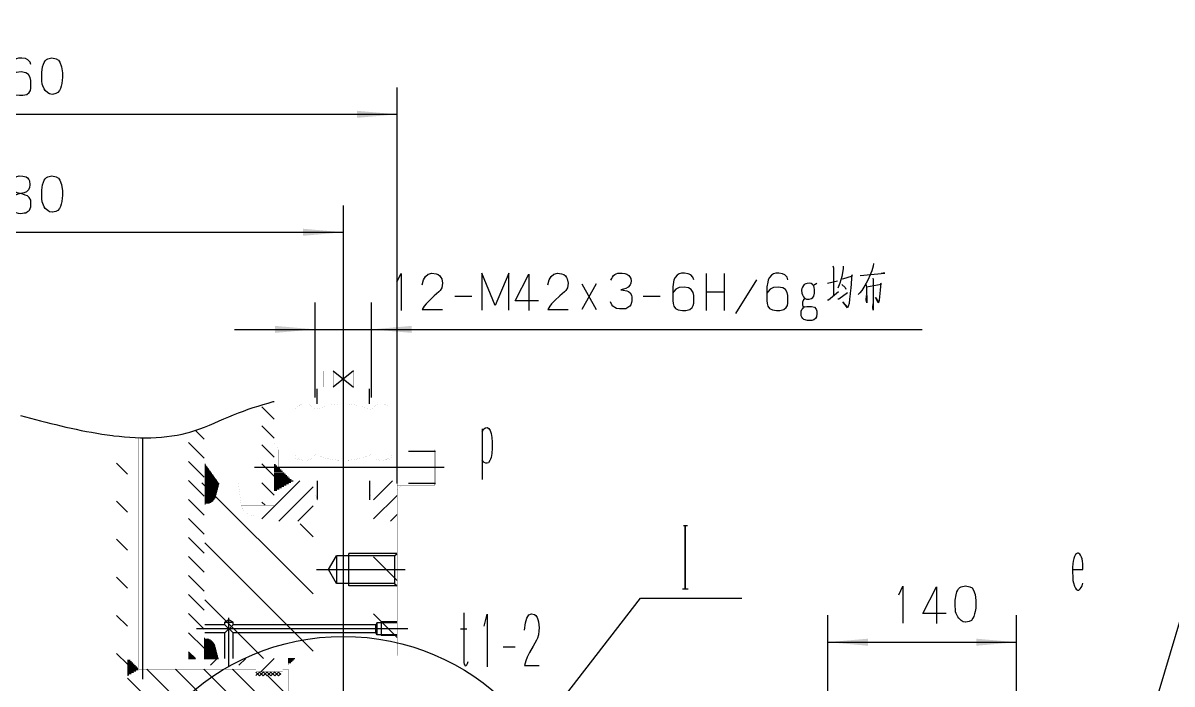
# Model space of a CAD drawing. Extents: x 0 to 8410, y 0 to 11890.
# Drawn here: x 3152 to 4006, y 9020 to 9512 of the extents above; entities that cross this region are included whole.
import ezdxf

# ---------------------------------------------------------------- set-up
doc = ezdxf.new("R2010")
doc.units = 0
doc.header["$MEASUREMENT"] = 0
for name, color, linetype in [('6', 7, 'Continuous'), ('7', 7, 'Continuous'), ('8', 7, 'Continuous')]:
    doc.layers.add(name, color=color, linetype=linetype)

# ---------------------------------------------------------------- blocks, each defined once
blk = doc.blocks.new('BLKENT16')
at = {"layer": '6', "color": 2, "linetype": 'Continuous'}
for p, q in [((3753.69, 9331.55), (3754.05, 9330.04)), ((3754.05, 9330.04), (3754.05, 9309.73)), ((3761.37, 9329.35), (3760.19, 9323.45)), ((3761.37, 9331.27), (3761.37, 9329.35)), ((3782.51, 9327.71), (3781.23, 9324.27)), ((3783.7, 9331.14), (3782.51, 9327.71)), ((3783.79, 9333.2), (3783.7, 9331.14)), ((3429.67, 9319.48), (3432.79, 9325.78)), ((3432.79, 9325.78), (3432.79, 9298.34)), ((3448.43, 9317.38), (3449.35, 9321.16)), ((3449.35, 9321.16), (3450.81, 9323.54)), ((3450.81, 9323.54), (3452.92, 9325.36)), ((3452.92, 9325.36), (3455.57, 9325.92)), ((3455.57, 9325.92), (3458.68, 9325.5)), ((3458.68, 9325.5), (3460.33, 9324.94)), ((3460.33, 9324.94), (3461.52, 9323.96)), ((3461.52, 9323.96), (3462.34, 9322.84)), ((3462.34, 9322.84), (3462.89, 9321.72)), ((3462.89, 9321.72), (3463.53, 9318.64)), ((3463.53, 9318.64), (3463.35, 9316.96)), ((3502.69, 9301.84), (3492.63, 9325.92)), ((3492.63, 9325.92), (3492.63, 9298.48)), ((3512.76, 9325.92), (3502.69, 9301.84)), ((3512.76, 9298.48), (3512.76, 9325.92)), ((3517.52, 9305.48), (3527.77, 9325.36)), ((3527.77, 9325.36), (3527.77, 9298.2)), ((3541.77, 9317.38), (3542.68, 9321.16)), ((3542.68, 9321.16), (3544.15, 9323.54)), ((3544.15, 9323.54), (3546.25, 9325.36)), ((3546.25, 9325.36), (3548.9, 9325.92)), ((3548.9, 9325.92), (3552.01, 9325.5)), ((3552.01, 9325.5), (3553.66, 9324.94)), ((3553.66, 9324.94), (3554.85, 9323.96)), ((3554.85, 9323.96), (3555.67, 9322.84)), ((3555.67, 9322.84), (3556.22, 9321.72)), ((3556.22, 9321.72), (3556.86, 9318.64)), ((3556.86, 9318.64), (3556.68, 9316.96)), ((3567.02, 9318.08), (3577.82, 9298.9)), ((3577.82, 9318.08), (3567.02, 9298.9)), ((3588.71, 9320.88), (3589.26, 9322)), ((3589.26, 9322), (3589.81, 9323.12)), ((3589.81, 9323.12), (3590.72, 9324.24)), ((3590.72, 9324.24), (3591.54, 9325.08)), ((3591.54, 9325.08), (3592.64, 9325.64)), ((3592.64, 9325.64), (3593.92, 9325.92)), ((3593.92, 9325.92), (3597.03, 9325.92)), ((3597.03, 9325.92), (3598.96, 9325.78)), ((3598.96, 9325.78), (3600.6, 9325.22)), ((3600.6, 9325.22), (3601.88, 9324.38)), ((3601.88, 9324.38), (3602.8, 9323.4)), ((3602.8, 9323.4), (3603.44, 9322)), ((3603.44, 9318.5), (3603.07, 9317.24)), ((3603.44, 9322), (3603.71, 9320.32)), ((3603.71, 9320.32), (3603.44, 9318.5)), ((3635.19, 9319.2), (3634.64, 9315.84)), ((3635.47, 9321.02), (3635.19, 9319.2)), ((3636.47, 9322.84), (3635.47, 9321.02)), ((3637.94, 9324.52), (3636.47, 9322.84)), ((3639.4, 9325.5), (3637.94, 9324.52)), ((3641.14, 9325.92), (3639.4, 9325.5)), ((3643.43, 9325.92), (3641.14, 9325.92)), ((3646.17, 9325.64), (3643.43, 9325.92)), ((3648, 9324.66), (3646.17, 9325.64)), ((3649.65, 9322.98), (3648, 9324.66)), ((3650.29, 9321.16), (3649.65, 9322.98)), ((3659.35, 9325.78), (3659.35, 9298.2)), ((3672.89, 9325.78), (3672.89, 9298.34)), ((3696.86, 9321.16), (3681.22, 9296.1)), ((3705.19, 9319.2), (3704.64, 9315.84)), ((3705.47, 9321.02), (3705.19, 9319.2)), ((3706.47, 9322.84), (3705.47, 9321.02)), ((3707.94, 9324.52), (3706.47, 9322.84)), ((3709.4, 9325.5), (3707.94, 9324.52)), ((3711.14, 9325.92), (3709.4, 9325.5)), ((3713.43, 9325.92), (3711.14, 9325.92)), ((3716.17, 9325.64), (3713.43, 9325.92)), ((3718, 9324.66), (3716.17, 9325.64)), ((3719.65, 9322.98), (3718, 9324.66)), ((3720.29, 9321.16), (3719.65, 9322.98)), ((3733.47, 9318.08), (3732.37, 9317.52)), ((3734.56, 9318.36), (3733.47, 9318.08)), ((3736.49, 9318.5), (3734.56, 9318.36)), ((3737.49, 9318.22), (3736.49, 9318.5)), ((3738.5, 9317.66), (3737.49, 9318.22)), ((3739.14, 9316.82), (3738.5, 9317.66)), ((3741.79, 9318.36), (3739.14, 9316.82)), ((3749.75, 9318.51), (3756.98, 9320.29)), ((3758.81, 9318.51), (3757.44, 9314.8)), ((3760.19, 9323.45), (3758.81, 9318.51)), ((3760.09, 9322.08), (3761.01, 9321.8)), ((3761.01, 9321.8), (3768.33, 9324)), ((3767.41, 9321.94), (3766.96, 9314.53)), ((3767.69, 9324.82), (3767.41, 9322.35)), ((3767.41, 9322.35), (3767.41, 9321.94)), ((3768.33, 9324), (3767.69, 9324.82)), ((3774, 9324.27), (3792.39, 9325.92)), ((3778.39, 9318.65), (3776.75, 9315.63)), ((3779.95, 9321.25), (3778.39, 9318.65)), ((3778.67, 9315.9), (3789.65, 9317.82)), ((3781.23, 9324.27), (3779.95, 9321.25)), ((3783.24, 9322.22), (3783.7, 9321.25)), ((3783.7, 9321.25), (3783.52, 9320.71)), ((3783.52, 9320.71), (3783.52, 9298.47)), ((3789.28, 9318.51), (3788.73, 9313.43)), ((3789.65, 9317.82), (3789.28, 9318.51)), ((3791.02, 9326.06), (3789.47, 9325.78)), ((3792.39, 9325.92), (3791.02, 9326.06)), ((3457.4, 9309.12), (3453.74, 9305.76)), ((3460.88, 9312.2), (3457.4, 9309.12)), ((3461.88, 9313.18), (3460.88, 9312.2)), ((3462.98, 9315), (3461.88, 9313.18)), ((3463.35, 9316.96), (3462.98, 9315)), ((3550.73, 9309.12), (3547.07, 9305.76)), ((3554.21, 9312.2), (3550.73, 9309.12)), ((3555.22, 9313.18), (3554.21, 9312.2)), ((3556.32, 9315), (3555.22, 9313.18)), ((3556.68, 9316.96), (3556.32, 9315)), ((3598.13, 9314.02), (3596.12, 9313.6)), ((3596.12, 9313.6), (3597.77, 9313.46)), ((3597.77, 9313.46), (3600.42, 9312.9)), ((3599.78, 9314.58), (3598.13, 9314.02)), ((3601.61, 9315.7), (3599.78, 9314.58)), ((3600.42, 9312.9), (3601.7, 9312.48)), ((3603.07, 9317.24), (3601.61, 9315.7)), ((3601.7, 9312.48), (3602.89, 9311.36)), ((3602.89, 9311.36), (3603.9, 9309.68)), ((3603.9, 9309.68), (3604.17, 9308.14)), ((3634.64, 9315.84), (3634.64, 9305.76)), ((3635.47, 9312.48), (3634.83, 9311.36)), ((3637.02, 9314.02), (3635.47, 9312.48)), ((3639.4, 9315.28), (3637.02, 9314.02)), ((3643.06, 9315.7), (3639.4, 9315.28)), ((3646.35, 9315), (3643.06, 9315.7)), ((3648.37, 9313.88), (3646.35, 9315)), ((3649.74, 9311.64), (3648.37, 9313.88)), ((3650.29, 9309.4), (3649.74, 9311.64)), ((3650.29, 9305.62), (3650.29, 9309.4)), ((3659.35, 9312.06), (3672.71, 9312.06)), ((3704.64, 9315.84), (3704.64, 9305.76)), ((3705.47, 9312.48), (3704.83, 9311.36)), ((3707.02, 9314.02), (3705.47, 9312.48)), ((3709.4, 9315.28), (3707.02, 9314.02)), ((3713.06, 9315.7), (3709.4, 9315.28)), ((3716.35, 9315), (3713.06, 9315.7)), ((3718.37, 9313.88), (3716.35, 9315)), ((3719.74, 9311.64), (3718.37, 9313.88)), ((3720.29, 9309.4), (3719.74, 9311.64)), ((3720.29, 9305.62), (3720.29, 9309.4)), ((3730.63, 9314.58), (3730.45, 9313.46)), ((3730.45, 9313.46), (3730.63, 9311.22)), ((3731, 9315.56), (3730.63, 9314.58)), ((3730.63, 9311.22), (3731, 9309.82)), ((3731.82, 9316.96), (3731, 9315.56)), ((3731, 9309.82), (3731.73, 9308.42)), ((3732.37, 9317.52), (3731.82, 9316.96)), ((3739.78, 9315.56), (3739.32, 9316.54)), ((3739.41, 9308.98), (3739.96, 9311.22)), ((3740.05, 9313.6), (3739.78, 9315.56)), ((3739.96, 9311.22), (3740.05, 9313.6)), ((3750.3, 9306.16), (3757.71, 9312.33)), ((3758.08, 9306.98), (3764.49, 9311.65)), ((3760.28, 9317.55), (3762.75, 9315.35)), ((3762.75, 9315.35), (3763.39, 9314.12)), ((3766.59, 9310.55), (3766.04, 9306.57)), ((3766.87, 9313.71), (3766.59, 9310.55)), ((3766.96, 9314.53), (3766.87, 9313.71)), ((3773.64, 9311.37), (3772.36, 9310.14)), ((3775.1, 9313.16), (3773.64, 9311.37)), ((3776.75, 9315.63), (3775.1, 9313.16)), ((3778.3, 9317.41), (3778.67, 9315.35)), ((3778.49, 9306.02), (3778.76, 9309.31)), ((3778.67, 9315.35), (3778.85, 9303.96)), ((3788.73, 9313.43), (3788.37, 9308.49)), ((3449.9, 9301.42), (3448.43, 9298.9)), ((3451.27, 9303.24), (3449.9, 9301.42)), ((3453.74, 9305.76), (3451.27, 9303.24)), ((3485.4, 9308.56), (3472.68, 9308.56)), ((3534.81, 9305.48), (3517.52, 9305.48)), ((3543.23, 9301.42), (3541.77, 9298.9)), ((3544.6, 9303.24), (3543.23, 9301.42)), ((3547.07, 9305.76), (3544.6, 9303.24)), ((3589.26, 9302.54), (3588.34, 9304.64)), ((3590.17, 9301.42), (3589.26, 9302.54)), ((3591.54, 9300.44), (3590.17, 9301.42)), ((3602.62, 9301.42), (3601.34, 9300.44)), ((3603.44, 9302.4), (3602.62, 9301.42)), ((3604.08, 9304.22), (3603.44, 9302.4)), ((3604.17, 9305.48), (3604.08, 9304.22)), ((3604.17, 9308.14), (3604.17, 9305.48)), ((3625.4, 9308.56), (3612.68, 9308.56)), ((3634.64, 9305.76), (3634.83, 9303.38)), ((3634.83, 9303.38), (3635.37, 9301.42)), ((3635.37, 9301.42), (3636.56, 9299.74)), ((3649.01, 9300.44), (3649.83, 9301.98)), ((3649.83, 9301.98), (3650.29, 9303.66)), ((3650.29, 9303.66), (3650.29, 9305.62)), ((3704.64, 9305.76), (3704.83, 9303.38)), ((3704.83, 9303.38), (3705.37, 9301.42)), ((3705.37, 9301.42), (3706.56, 9299.74)), ((3719.01, 9300.44), (3719.83, 9301.98)), ((3719.83, 9301.98), (3720.29, 9303.66)), ((3720.29, 9303.66), (3720.29, 9305.62)), ((3731.73, 9306.18), (3731, 9304.5)), ((3731, 9304.5), (3731, 9303.38)), ((3731, 9303.38), (3731.09, 9301.98)), ((3731.09, 9301.98), (3732.28, 9300.86)), ((3731.45, 9300.3), (3732.37, 9300.72)), ((3731.73, 9308.42), (3732.46, 9307.3)), ((3732.83, 9307.02), (3731.73, 9306.18)), ((3732.28, 9300.86), (3734.29, 9301.28)), ((3732.46, 9307.3), (3734.02, 9306.6)), ((3734.02, 9306.6), (3736.12, 9306.6)), ((3734.29, 9301.28), (3737.68, 9301.28)), ((3736.12, 9306.6), (3737.68, 9307.16)), ((3737.68, 9307.16), (3738.68, 9307.86)), ((3737.68, 9301.28), (3739.96, 9300.72)), ((3738.68, 9307.86), (3739.41, 9308.98)), ((3739.96, 9300.72), (3741.15, 9299.32)), ((3749.66, 9306.16), (3750.3, 9306.16)), ((3757.26, 9306.84), (3758.08, 9306.98)), ((3764.49, 9300.12), (3761.1, 9304.78)), ((3761.1, 9304.78), (3764.67, 9300.53)), ((3765.13, 9301.35), (3764.49, 9300.12)), ((3765.68, 9303.55), (3765.13, 9301.35)), ((3766.04, 9306.57), (3765.68, 9303.55)), ((3778.85, 9303.96), (3778.49, 9306.02)), ((3783.34, 9300.67), (3783.52, 9303.27)), ((3783.52, 9298.47), (3783.34, 9300.67)), ((3787.36, 9303.96), (3785.35, 9307.94)), ((3785.35, 9307.94), (3787.54, 9304.51)), ((3787.73, 9304.37), (3787.36, 9303.96)), ((3788, 9306.02), (3787.73, 9304.37)), ((3788.37, 9308.49), (3788, 9306.02)), ((3448.43, 9298.9), (3463.53, 9298.9)), ((3541.77, 9298.9), (3556.86, 9298.9)), ((3592.92, 9299.74), (3591.54, 9300.44)), ((3595.02, 9299.6), (3592.92, 9299.74)), ((3599.78, 9299.6), (3595.02, 9299.6)), ((3601.34, 9300.44), (3599.78, 9299.6)), ((3636.56, 9299.74), (3638.76, 9298.62)), ((3638.76, 9298.62), (3641.87, 9298.34)), ((3641.87, 9298.34), (3644.34, 9298.34)), ((3644.34, 9298.34), (3647.27, 9298.9)), ((3647.27, 9298.9), (3649.01, 9300.44)), ((3706.56, 9299.74), (3708.76, 9298.62)), ((3708.76, 9298.62), (3711.87, 9298.34)), ((3711.87, 9298.34), (3714.34, 9298.34)), ((3714.34, 9298.34), (3717.27, 9298.9)), ((3717.27, 9298.9), (3719.01, 9300.44)), ((3729.99, 9295.4), (3730.17, 9297.78)), ((3730.08, 9294.28), (3729.99, 9295.4)), ((3730.63, 9293.16), (3730.08, 9294.28)), ((3730.17, 9297.78), (3730.54, 9299.04)), ((3730.54, 9299.04), (3731, 9299.46)), ((3731.27, 9292.32), (3730.63, 9293.16)), ((3731, 9299.46), (3731.45, 9300.3)), ((3732.09, 9291.48), (3731.27, 9292.32)), ((3740.7, 9292.18), (3739.51, 9291.34)), ((3741.43, 9293.58), (3740.7, 9292.18)), ((3741.15, 9299.32), (3741.61, 9297.78)), ((3741.7, 9295.68), (3741.43, 9293.58)), ((3741.61, 9297.78), (3741.7, 9295.68)), ((3734.84, 9290.78), (3732.09, 9291.48)), ((3738.13, 9290.78), (3734.84, 9290.78)), ((3739.51, 9291.34), (3738.13, 9290.78))]:
    blk.add_line(p, q, dxfattribs=at)
at = {"layer": '6', "color": 1, "linetype": 'Continuous'}
for p, q in [((3368.8, 9233.51), (3368.8, 9304.2)), ((3410.8, 9233.51), (3410.8, 9304.2)), ((3308.8, 9284.2), (3819.97, 9284.2))]:
    blk.add_line(p, q, dxfattribs=at)
for points in [[(3368.8, 9284.2), (3338.91, 9281.58), (3338.91, 9286.81)], [(3410.8, 9284.2), (3440.68, 9286.81), (3440.68, 9281.58)]]:
    blk.add_solid(points, dxfattribs=at)
blk = doc.blocks.new('BLKENT181')
at = {"layer": '6', "color": 2, "linetype": 'Continuous'}
for p, q in [((3103.27, 9485.9), (3103.27, 9458.32)), ((3120.29, 9486.04), (3119.56, 9472.74)), ((3134.2, 9486.04), (3120.29, 9486.04)), ((3142.8, 9481), (3142.52, 9479.18)), ((3143.81, 9482.82), (3142.8, 9481)), ((3145.27, 9484.51), (3143.81, 9482.82)), ((3146.73, 9485.48), (3145.27, 9484.51)), ((3148.47, 9485.9), (3146.73, 9485.48)), ((3150.76, 9485.9), (3148.47, 9485.9)), ((3153.5, 9485.63), (3150.76, 9485.9)), ((3155.34, 9484.64), (3153.5, 9485.63)), ((3156.98, 9482.97), (3155.34, 9484.64)), ((3157.62, 9481.15), (3156.98, 9482.97)), ((3166.22, 9479.46), (3166.86, 9481.56)), ((3166.86, 9481.56), (3167.5, 9482.82)), ((3167.5, 9482.82), (3168.15, 9483.94)), ((3168.15, 9483.94), (3169.15, 9484.92)), ((3169.15, 9484.92), (3170.07, 9485.48)), ((3170.07, 9485.48), (3173.18, 9486.18)), ((3173.18, 9486.18), (3176.47, 9485.48)), ((3176.47, 9485.48), (3178.12, 9484.51)), ((3178.12, 9484.51), (3179.13, 9482.97)), ((3179.13, 9482.97), (3180.41, 9479.61)), ((3095.86, 9474.14), (3095.77, 9472.19)), ((3095.77, 9472.19), (3095.86, 9470.22)), ((3096.22, 9475.68), (3095.86, 9474.14)), ((3096.59, 9476.52), (3096.22, 9475.68)), ((3096.96, 9477.08), (3096.59, 9476.52)), ((3097.78, 9478.06), (3096.96, 9477.08)), ((3101.16, 9479.46), (3097.78, 9478.06)), ((3105.37, 9479.46), (3101.16, 9479.46)), ((3105.37, 9479.46), (3108.21, 9478.62)), ((3108.21, 9478.62), (3109.03, 9478.06)), ((3109.03, 9478.06), (3109.95, 9476.67)), ((3109.95, 9476.67), (3110.41, 9475.55)), ((3110.41, 9475.55), (3110.68, 9474.14)), ((3110.68, 9474.14), (3110.77, 9472.19)), ((3110.77, 9472.19), (3110.68, 9470.22)), ((3119.56, 9472.74), (3122.58, 9474.28)), ((3122.58, 9474.28), (3125.32, 9474.98)), ((3125.32, 9474.98), (3127.98, 9474.98)), ((3127.98, 9474.98), (3131.45, 9473.86)), ((3131.45, 9473.86), (3133.1, 9472.46)), ((3133.1, 9472.46), (3133.74, 9471.2)), ((3142.52, 9479.18), (3141.98, 9475.82)), ((3141.98, 9475.82), (3141.98, 9465.74)), ((3142.8, 9472.46), (3142.16, 9471.34)), ((3144.35, 9474), (3142.8, 9472.46)), ((3146.73, 9475.26), (3144.35, 9474)), ((3150.39, 9475.68), (3146.73, 9475.26)), ((3153.69, 9474.98), (3150.39, 9475.68)), ((3155.7, 9473.86), (3153.69, 9474.98)), ((3157.07, 9471.62), (3155.7, 9473.86)), ((3157.62, 9469.38), (3157.07, 9471.62)), ((3165.68, 9475.4), (3166.22, 9479.46)), ((3165.68, 9470.5), (3165.68, 9475.4)), ((3180.41, 9479.61), (3180.96, 9475.12)), ((3180.96, 9471.48), (3180.86, 9469.52)), ((3180.96, 9475.12), (3180.96, 9471.48)), ((3095.86, 9470.22), (3096.32, 9468.13)), ((3096.32, 9468.13), (3096.68, 9467.42)), ((3096.68, 9467.42), (3097.6, 9466.3)), ((3097.6, 9466.3), (3101.16, 9464.9)), ((3101.16, 9464.9), (3105.37, 9464.9)), ((3108.94, 9466.16), (3105.37, 9464.9)), ((3109.86, 9467.42), (3108.94, 9466.16)), ((3110.41, 9468.68), (3109.86, 9467.42)), ((3110.68, 9470.22), (3110.41, 9468.68)), ((3119.56, 9462.24), (3119.01, 9463.08)), ((3134.01, 9463.92), (3133.47, 9462.38)), ((3133.74, 9471.2), (3134.11, 9469.52)), ((3134.29, 9466.72), (3134.01, 9463.92)), ((3134.11, 9469.52), (3134.29, 9466.72)), ((3141.98, 9465.74), (3142.16, 9463.36)), ((3142.16, 9463.36), (3142.71, 9461.41)), ((3157.16, 9461.96), (3157.62, 9463.65)), ((3157.62, 9465.6), (3157.62, 9469.38)), ((3157.62, 9463.65), (3157.62, 9465.6)), ((3165.77, 9469.1), (3165.68, 9470.5)), ((3165.95, 9466.72), (3165.77, 9469.1)), ((3166.41, 9465.47), (3165.95, 9466.72)), ((3167.5, 9463.08), (3166.41, 9465.47)), ((3168.24, 9461.96), (3167.5, 9463.08)), ((3179.49, 9463.36), (3178.76, 9461.96)), ((3180.04, 9465.18), (3179.49, 9463.36)), ((3180.5, 9467.01), (3180.04, 9465.18)), ((3180.86, 9469.52), (3180.5, 9467.01)), ((3120.01, 9461.26), (3119.56, 9462.24)), ((3122.21, 9459.44), (3120.01, 9461.26)), ((3123.86, 9458.75), (3122.21, 9459.44)), ((3125.23, 9458.46), (3123.86, 9458.75)), ((3128.52, 9458.46), (3125.23, 9458.46)), ((3130.81, 9459.44), (3128.52, 9458.46)), ((3132.64, 9460.99), (3130.81, 9459.44)), ((3133.47, 9462.38), (3132.64, 9460.99)), ((3142.71, 9461.41), (3143.9, 9459.72)), ((3143.9, 9459.72), (3146.09, 9458.6)), ((3146.09, 9458.6), (3149.2, 9458.32)), ((3149.2, 9458.32), (3151.67, 9458.32)), ((3151.67, 9458.32), (3154.6, 9458.88)), ((3154.6, 9458.88), (3156.34, 9460.42)), ((3156.34, 9460.42), (3157.16, 9461.96)), ((3170.07, 9460.29), (3168.24, 9461.96)), ((3171.44, 9459.44), (3170.07, 9460.29)), ((3173.27, 9459.02), (3171.44, 9459.44)), ((3176.11, 9459.58), (3173.64, 9459.02)), ((3177.66, 9460.42), (3176.11, 9459.58)), ((3178.76, 9461.96), (3177.66, 9460.42))]:
    blk.add_line(p, q, dxfattribs=at)
at = {"layer": '6', "color": 1, "linetype": 'Continuous'}
for p, q in [((2869.8, 9169.44), (2869.8, 9464.18)), ((3429.8, 9169.44), (3429.8, 9464.18)), ((2869.8, 9444.18), (3429.8, 9444.18))]:
    blk.add_line(p, q, dxfattribs=at)
for points in [[(2869.8, 9444.18), (2899.68, 9446.8), (2899.68, 9441.57)], [(3429.8, 9444.18), (3399.91, 9441.57), (3399.91, 9446.8)]]:
    blk.add_solid(points, dxfattribs=at)
blk = doc.blocks.new('BLKENT182')
at = {"layer": '6', "color": 2, "linetype": 'Continuous'}
for p, q in [((3103.27, 9398.16), (3103.27, 9370.58)), ((3118.18, 9377.72), (3128.43, 9397.6)), ((3128.43, 9397.6), (3128.43, 9370.44)), ((3142.98, 9392.98), (3143.44, 9394.8)), ((3143.44, 9394.8), (3144.72, 9396.48)), ((3144.72, 9396.48), (3146.37, 9397.6)), ((3146.37, 9397.6), (3148.93, 9398.3)), ((3148.93, 9398.3), (3151.67, 9398.16)), ((3151.67, 9398.16), (3153.96, 9397.6)), ((3153.96, 9397.6), (3155.06, 9396.9)), ((3155.06, 9396.9), (3156.07, 9395.64)), ((3156.07, 9395.64), (3156.52, 9394.66)), ((3156.52, 9394.66), (3156.8, 9391.72)), ((3166.86, 9393.82), (3167.5, 9395.08)), ((3167.5, 9395.08), (3168.15, 9396.2)), ((3168.15, 9396.2), (3169.15, 9397.18)), ((3169.15, 9397.18), (3170.07, 9397.74)), ((3170.07, 9397.74), (3173.18, 9398.44)), ((3173.18, 9398.44), (3176.47, 9397.74)), ((3176.47, 9397.74), (3178.12, 9396.76)), ((3178.12, 9396.76), (3179.13, 9395.22)), ((3179.13, 9395.22), (3180.41, 9391.86)), ((3095.86, 9386.4), (3095.77, 9384.44)), ((3096.22, 9387.94), (3095.86, 9386.4)), ((3096.59, 9388.78), (3096.22, 9387.94)), ((3096.96, 9389.34), (3096.59, 9388.78)), ((3097.78, 9390.32), (3096.96, 9389.34)), ((3101.16, 9391.72), (3097.78, 9390.32)), ((3105.37, 9391.72), (3101.16, 9391.72)), ((3105.37, 9391.72), (3108.21, 9390.88)), ((3108.21, 9390.88), (3109.03, 9390.32)), ((3109.03, 9390.32), (3109.95, 9388.92)), ((3109.95, 9388.92), (3110.41, 9387.8)), ((3110.41, 9387.8), (3110.68, 9386.4)), ((3110.68, 9386.4), (3110.77, 9384.44)), ((3142.98, 9392), (3142.98, 9392.98)), ((3143.16, 9389.76), (3142.98, 9392)), ((3143.9, 9387.94), (3143.16, 9389.76)), ((3145.18, 9386.68), (3143.9, 9387.94)), ((3147.28, 9385.7), (3145.18, 9386.68)), ((3154.24, 9386.54), (3152.5, 9385.7)), ((3155.7, 9387.94), (3154.24, 9386.54)), ((3156.52, 9389.76), (3155.7, 9387.94)), ((3156.8, 9391.72), (3156.52, 9389.76)), ((3165.68, 9387.66), (3166.22, 9391.72)), ((3165.68, 9382.76), (3165.68, 9387.66)), ((3166.22, 9391.72), (3166.86, 9393.82)), ((3180.41, 9391.86), (3180.96, 9387.38)), ((3180.96, 9387.38), (3180.96, 9383.74)), ((3095.77, 9384.44), (3095.86, 9382.48)), ((3095.86, 9382.48), (3096.32, 9380.38)), ((3096.32, 9380.38), (3096.68, 9379.68)), ((3096.68, 9379.68), (3097.6, 9378.56)), ((3097.6, 9378.56), (3101.16, 9377.16)), ((3108.94, 9378.42), (3105.37, 9377.16)), ((3109.86, 9379.68), (3108.94, 9378.42)), ((3110.41, 9380.94), (3109.86, 9379.68)), ((3110.68, 9382.48), (3110.41, 9380.94)), ((3110.77, 9384.44), (3110.68, 9382.48)), ((3135.48, 9377.72), (3118.18, 9377.72)), ((3142.43, 9379.82), (3142.16, 9378.7)), ((3142.16, 9378.7), (3142.16, 9377.44)), ((3142.16, 9377.44), (3142.25, 9375.9)), ((3142.89, 9380.8), (3142.43, 9379.82)), ((3143.9, 9382.62), (3142.89, 9380.8)), ((3145.18, 9383.46), (3143.9, 9382.62)), ((3146.09, 9384.02), (3145.18, 9383.46)), ((3147.83, 9384.72), (3146.09, 9384.02)), ((3149.66, 9385.28), (3147.28, 9385.7)), ((3151.22, 9385.42), (3147.83, 9384.72)), ((3153.41, 9384.16), (3150.3, 9385.28)), ((3152.5, 9385.7), (3151.22, 9385.42)), ((3155.06, 9383.46), (3153.41, 9384.16)), ((3156.16, 9382.2), (3155.06, 9383.46)), ((3157.44, 9380.24), (3156.16, 9382.2)), ((3157.62, 9378.98), (3157.44, 9380.24)), ((3157.62, 9377.16), (3157.62, 9378.98)), ((3165.77, 9381.36), (3165.68, 9382.76)), ((3165.95, 9378.98), (3165.77, 9381.36)), ((3166.41, 9377.72), (3165.95, 9378.98)), ((3167.5, 9375.34), (3166.41, 9377.72)), ((3180.04, 9377.44), (3179.49, 9375.62)), ((3180.5, 9379.26), (3180.04, 9377.44)), ((3180.86, 9381.78), (3180.5, 9379.26)), ((3180.96, 9383.74), (3180.86, 9381.78)), ((3101.16, 9377.16), (3105.37, 9377.16)), ((3142.25, 9375.9), (3142.62, 9374.36)), ((3142.62, 9374.36), (3143.16, 9373.38)), ((3143.16, 9373.38), (3143.81, 9372.54)), ((3143.81, 9372.54), (3144.9, 9371.84)), ((3144.9, 9371.84), (3146.46, 9371.14)), ((3146.46, 9371.14), (3148.01, 9370.72)), ((3148.01, 9370.72), (3150.12, 9370.44)), ((3150.12, 9370.44), (3152.68, 9370.86)), ((3152.68, 9370.86), (3153.69, 9371)), ((3153.69, 9371), (3155.06, 9371.84)), ((3155.06, 9371.84), (3155.98, 9372.4)), ((3155.98, 9372.4), (3156.43, 9372.96)), ((3156.43, 9372.96), (3157.07, 9374.08)), ((3157.07, 9374.08), (3157.62, 9375.48)), ((3157.62, 9375.48), (3157.62, 9377.16)), ((3168.24, 9374.22), (3167.5, 9375.34)), ((3170.07, 9372.54), (3168.24, 9374.22)), ((3171.44, 9371.7), (3170.07, 9372.54)), ((3173.27, 9371.28), (3171.44, 9371.7)), ((3176.11, 9371.84), (3173.64, 9371.28)), ((3177.66, 9372.68), (3176.11, 9371.84)), ((3178.76, 9374.22), (3177.66, 9372.68)), ((3179.49, 9375.62), (3178.76, 9374.22))]:
    blk.add_line(p, q, dxfattribs=at)
at = {"layer": '6', "color": 1, "linetype": 'Continuous'}
for p, q in [((2909.8, 9255.02), (2909.8, 9376.44)), ((3389.8, 9260.05), (3389.8, 9376.44)), ((2909.8, 9356.44), (3389.8, 9356.44))]:
    blk.add_line(p, q, dxfattribs=at)
for points in [[(2909.8, 9356.44), (2939.68, 9359.05), (2939.68, 9353.82)], [(3389.8, 9356.44), (3359.91, 9353.82), (3359.91, 9359.05)]]:
    blk.add_solid(points, dxfattribs=at)
blk = doc.blocks.new('BLKENT291')
at = {"layer": '6', "color": 2, "linetype": 'Continuous'}
for p, q in [((3802.63, 9086.77), (3805.74, 9093.07)), ((3805.74, 9093.07), (3805.74, 9065.63)), ((3820.47, 9072.77), (3830.72, 9092.65)), ((3830.72, 9092.65), (3830.72, 9065.49)), ((3845.18, 9086.77), (3845.82, 9088.87)), ((3845.82, 9088.87), (3846.46, 9090.13)), ((3846.46, 9090.13), (3847.1, 9091.25)), ((3847.1, 9091.25), (3848.1, 9092.23)), ((3848.1, 9092.23), (3849.02, 9092.79)), ((3849.02, 9092.79), (3852.13, 9093.49)), ((3852.13, 9093.49), (3855.42, 9092.79)), ((3855.42, 9092.79), (3857.07, 9091.81)), ((3857.07, 9091.81), (3858.08, 9090.27)), ((3858.08, 9090.27), (3859.36, 9086.91)), ((3844.63, 9082.71), (3845.18, 9086.77)), ((3844.63, 9077.81), (3844.63, 9082.71)), ((3859.36, 9086.91), (3859.91, 9082.43)), ((3859.91, 9078.79), (3859.82, 9076.83)), ((3859.91, 9082.43), (3859.91, 9078.79)), ((3837.76, 9072.77), (3820.47, 9072.77)), ((3844.72, 9076.41), (3844.63, 9077.81)), ((3844.9, 9074.03), (3844.72, 9076.41)), ((3845.36, 9072.77), (3844.9, 9074.03)), ((3846.46, 9070.39), (3845.36, 9072.77)), ((3847.19, 9069.27), (3846.46, 9070.39)), ((3858.44, 9070.67), (3857.71, 9069.27)), ((3858.99, 9072.49), (3858.44, 9070.67)), ((3859.45, 9074.31), (3858.99, 9072.49)), ((3859.82, 9076.83), (3859.45, 9074.31)), ((3849.02, 9067.59), (3847.19, 9069.27)), ((3850.39, 9066.75), (3849.02, 9067.59)), ((3852.22, 9066.33), (3850.39, 9066.75)), ((3855.06, 9066.89), (3852.59, 9066.33)), ((3856.61, 9067.73), (3855.06, 9066.89)), ((3857.71, 9069.27), (3856.61, 9067.73))]:
    blk.add_line(p, q, dxfattribs=at)
at = {"layer": '6', "color": 1, "linetype": 'Continuous'}
for p, q in [((3749.8, 8805.49), (3749.8, 9071.49)), ((3890.2, 9009.78), (3890.2, 9071.49)), ((3749.8, 9051.49), (3890.2, 9051.49))]:
    blk.add_line(p, q, dxfattribs=at)
for points in [[(3749.8, 9051.49), (3779.68, 9054.1), (3779.68, 9048.87)], [(3890.2, 9051.49), (3860.32, 9048.87), (3860.32, 9054.1)]]:
    blk.add_solid(points, dxfattribs=at)
blk = doc.blocks.new('BLKENT330')
at = {"layer": '7', "color": 1, "linetype": 'Continuous'}
for p, q in [((3348.8, 9039.44), (3353.8, 9039.44)), ((3348.8, 9038.44), (3352.8, 9038.44)), ((3348.8, 9037.44), (3351.8, 9037.44)), ((3348.8, 9036.44), (3350.8, 9036.44))]:
    blk.add_line(p, q, dxfattribs=at)
blk = doc.blocks.new('BLKENT331')
at = {"layer": '7', "color": 1, "linetype": 'Continuous'}
for p, q in [((3324.8, 9026.61), (3327.63, 9029.44)), ((3327.46, 9026.44), (3324.8, 9029.1)), ((3330.28, 9026.44), (3327.28, 9029.44)), ((3327.46, 9026.44), (3330.46, 9029.44)), ((3333.11, 9026.44), (3330.11, 9029.44)), ((3330.28, 9026.44), (3333.28, 9029.44)), ((3335.94, 9026.44), (3332.94, 9029.44)), ((3333.11, 9026.44), (3336.11, 9029.44)), ((3338.77, 9026.44), (3335.77, 9029.44)), ((3335.94, 9026.44), (3338.94, 9029.44)), ((3341.6, 9026.44), (3338.6, 9029.44)), ((3338.77, 9026.44), (3341.77, 9029.44)), ((3343.3, 9027.57), (3341.43, 9029.44)), ((3341.6, 9026.44), (3343.3, 9028.14))]:
    blk.add_line(p, q, dxfattribs=at)
blk = doc.blocks.new('BLKENT332')
at = {"layer": '7', "color": 1, "linetype": 'Continuous'}
for p, q in [((3229.3, 9038.1), (3231.3, 9038.1)), ((3229.3, 9037.1), (3232.3, 9037.1)), ((3229.3, 9036.1), (3233.3, 9036.1)), ((3229.3, 9035.1), (3234.3, 9035.1)), ((3229.3, 9034.1), (3235.3, 9034.1)), ((3229.3, 9033.1), (3236.3, 9033.1)), ((3229.3, 9032.1), (3237.3, 9032.1)), ((3229.3, 9031.1), (3237.37, 9031.1)), ((3229.3, 9030.1), (3235.64, 9030.1)), ((3229.3, 9029.1), (3233.91, 9029.1)), ((3229.3, 9028.1), (3232.17, 9028.1)), ((3229.3, 9027.1), (3230.44, 9027.1))]:
    blk.add_line(p, q, dxfattribs=at)
blk = doc.blocks.new('BLKENT334')
at = {"layer": '7', "color": 1, "linetype": 'Continuous'}
for p, q in [((3338.3, 9183.6), (3339.35, 9183.6)), ((3338.3, 9182.6), (3340.41, 9182.6)), ((3338.3, 9181.6), (3341.46, 9181.6)), ((3338.3, 9180.6), (3342.51, 9180.6)), ((3338.3, 9179.6), (3343.56, 9179.6)), ((3338.3, 9178.6), (3344.62, 9178.6)), ((3338.3, 9177.6), (3345.67, 9177.6)), ((3338.3, 9176.6), (3346.72, 9176.6)), ((3338.3, 9175.6), (3347.78, 9175.6)), ((3338.3, 9174.6), (3348.83, 9174.6)), ((3338.3, 9173.6), (3349.88, 9173.6)), ((3338.3, 9172.6), (3350.94, 9172.6)), ((3338.3, 9171.6), (3352.43, 9171.6)), ((3338.3, 9170.6), (3350.69, 9170.6)), ((3338.3, 9169.6), (3348.96, 9169.6)), ((3338.3, 9168.6), (3347.23, 9168.6)), ((3338.3, 9167.6), (3345.5, 9167.6)), ((3338.3, 9166.6), (3343.77, 9166.6)), ((3338.3, 9165.6), (3342.03, 9165.6)), ((3338.3, 9164.6), (3340.3, 9164.6))]:
    blk.add_line(p, q, dxfattribs=at)
blk = doc.blocks.new('BLKENT337')
at = {"layer": '7', "color": 1, "linetype": 'Continuous'}
for p, q in [((3286.3, 9054.44), (3286.8, 9054.44)), ((3286.3, 9053.81), (3289.9, 9053.81)), ((3286.3, 9053.19), (3291.09, 9053.19)), ((3286.3, 9052.56), (3291.95, 9052.56)), ((3286.3, 9051.94), (3292.61, 9051.94)), ((3286.3, 9051.31), (3293.14, 9051.31)), ((3286.3, 9050.69), (3293.58, 9050.69)), ((3286.3, 9050.06), (3293.93, 9050.06)), ((3286.3, 9049.44), (3294.22, 9049.44)), ((3286.3, 9048.81), (3294.44, 9048.81)), ((3286.3, 9048.19), (3294.61, 9048.19)), ((3286.3, 9047.56), (3294.78, 9047.56)), ((3286.3, 9046.94), (3294.95, 9046.94)), ((3286.3, 9046.31), (3295.11, 9046.31)), ((3286.3, 9045.69), (3295.28, 9045.69)), ((3286.3, 9045.06), (3295.45, 9045.06)), ((3286.3, 9044.44), (3295.62, 9044.44)), ((3286.3, 9043.81), (3295.78, 9043.81)), ((3286.3, 9043.19), (3295.95, 9043.19)), ((3286.3, 9042.56), (3296.12, 9042.56)), ((3286.3, 9041.94), (3296.29, 9041.94)), ((3286.3, 9041.31), (3296.46, 9041.31)), ((3286.3, 9040.69), (3296.62, 9040.69)), ((3286.3, 9040.06), (3296.79, 9040.06)), ((3286.3, 9039.44), (3296.96, 9039.44))]:
    blk.add_line(p, q, dxfattribs=at)
blk = doc.blocks.new('BLKENT338')
at = {"layer": '7', "color": 1, "linetype": 'Continuous'}
for p, q in [((3274.8, 9043.81), (3275.42, 9043.81)), ((3274.8, 9043.19), (3276.05, 9043.19)), ((3274.8, 9042.56), (3276.67, 9042.56)), ((3274.8, 9041.94), (3277.3, 9041.94)), ((3274.8, 9041.31), (3277.92, 9041.31)), ((3274.8, 9040.69), (3278.55, 9040.69)), ((3274.8, 9040.06), (3279.17, 9040.06)), ((3274.8, 9039.44), (3279.8, 9039.44))]:
    blk.add_line(p, q, dxfattribs=at)
blk = doc.blocks.new('BLKENT339')
at = {"layer": '7', "color": 1, "linetype": 'Continuous'}
for p, q in [((3286.8, 9183.81), (3287.24, 9183.81)), ((3286.8, 9183.19), (3287.69, 9183.19)), ((3286.8, 9182.56), (3288.13, 9182.56)), ((3286.8, 9181.94), (3288.58, 9181.94)), ((3286.8, 9181.31), (3289.02, 9181.31)), ((3286.8, 9180.69), (3289.46, 9180.69)), ((3286.8, 9180.06), (3289.91, 9180.06)), ((3286.8, 9179.44), (3290.35, 9179.44)), ((3286.8, 9178.81), (3290.8, 9178.81)), ((3286.8, 9178.19), (3291.24, 9178.19)), ((3286.8, 9177.56), (3291.68, 9177.56)), ((3286.8, 9176.94), (3292.13, 9176.94)), ((3286.8, 9176.31), (3292.57, 9176.31)), ((3286.8, 9175.69), (3293.02, 9175.69)), ((3286.8, 9175.06), (3293.46, 9175.06)), ((3286.8, 9174.44), (3293.9, 9174.44)), ((3286.8, 9173.81), (3294.35, 9173.81)), ((3286.8, 9173.19), (3294.79, 9173.19)), ((3286.8, 9172.56), (3295.24, 9172.56)), ((3286.8, 9171.94), (3295.68, 9171.94)), ((3286.8, 9171.31), (3296.12, 9171.31)), ((3286.8, 9170.69), (3296.57, 9170.69)), ((3286.8, 9170.06), (3297.01, 9170.06)), ((3286.8, 9169.44), (3297.46, 9169.44)), ((3286.8, 9168.81), (3297.29, 9168.81)), ((3286.8, 9168.19), (3297.12, 9168.19)), ((3286.8, 9167.56), (3296.95, 9167.56)), ((3286.8, 9166.94), (3296.79, 9166.94)), ((3286.8, 9166.31), (3296.62, 9166.31)), ((3286.8, 9165.69), (3296.45, 9165.69)), ((3286.8, 9165.06), (3296.28, 9165.06)), ((3286.8, 9164.44), (3296.12, 9164.44)), ((3286.8, 9163.81), (3295.95, 9163.81)), ((3286.8, 9163.19), (3295.78, 9163.19)), ((3286.8, 9162.56), (3295.62, 9162.56)), ((3286.8, 9161.94), (3295.45, 9161.94)), ((3286.8, 9161.31), (3295.28, 9161.31)), ((3286.8, 9160.69), (3295.11, 9160.69)), ((3286.8, 9160.06), (3294.94, 9160.06)), ((3286.8, 9159.44), (3294.72, 9159.44)), ((3286.8, 9158.81), (3294.43, 9158.81)), ((3286.8, 9158.19), (3294.08, 9158.19)), ((3286.8, 9157.56), (3293.64, 9157.56)), ((3286.8, 9156.94), (3293.11, 9156.94)), ((3286.8, 9156.31), (3292.45, 9156.31)), ((3286.8, 9155.69), (3291.59, 9155.69)), ((3286.8, 9155.06), (3290.4, 9155.06)), ((3286.8, 9154.44), (3287.3, 9154.44))]:
    blk.add_line(p, q, dxfattribs=at)
blk = doc.blocks.new('BLKENT340')
at = {"layer": '7', "color": 1, "linetype": 'Continuous'}
for p, q in [((3286.3, 9202.65), (3279.87, 9209.07)), ((3286.3, 9188.5), (3274.8, 9200)), ((3286.3, 9174.36), (3274.8, 9185.86)), ((3286.3, 9160.22), (3274.8, 9171.72)), ((3286.3, 9146.08), (3274.8, 9157.58)), ((3286.3, 9131.93), (3274.8, 9143.44)), ((3286.3, 9117.79), (3274.8, 9129.29)), ((3286.3, 9103.65), (3274.8, 9115.15)), ((3286.3, 9089.51), (3274.8, 9101.01)), ((3286.3, 9075.37), (3274.8, 9086.87)), ((3286.3, 9061.22), (3274.8, 9072.72)), ((3286.3, 9047.08), (3274.8, 9058.58)), ((3279.8, 9039.44), (3274.8, 9044.44))]:
    blk.add_line(p, q, dxfattribs=at)
blk = doc.blocks.new('BLKENT487')
at = {"layer": '7', "color": 1, "linetype": 'Continuous'}
for p, q in [((3229.3, 9176.6), (3221.3, 9184.6)), ((3229.3, 9148.32), (3221.3, 9156.32)), ((3229.3, 9120.03), (3221.3, 9128.03)), ((3229.3, 9091.75), (3221.3, 9099.75)), ((3229.3, 9063.46), (3221.3, 9071.46)), ((3229.3, 9035.18), (3221.3, 9043.18))]:
    blk.add_line(p, q, dxfattribs=at)
blk = doc.blocks.new('BLKENT562')
at = {"layer": '7', "color": 1, "linetype": 'Continuous'}
for p, q in [((3291.01, 9034.44), (3296.01, 9039.44)), ((3312.23, 9034.44), (3317.23, 9039.44)), ((3328.44, 9029.44), (3338.44, 9039.44))]:
    blk.add_line(p, q, dxfattribs=at)
blk = doc.blocks.new('BLKENT563')
at = {"layer": '7', "color": 1, "linetype": 'Continuous'}
for p, q in [((3288.79, 8986.44), (3243.79, 9031.44)), ((3310, 8986.44), (3265, 9031.44)), ((3336.22, 8981.44), (3286.22, 9031.44)), ((3348.8, 8990.07), (3307.43, 9031.44)), ((3267.58, 8986.44), (3229.3, 9024.72)), ((3348.8, 9011.28), (3333.64, 9026.44)), ((3243.23, 8989.57), (3229.3, 9003.5)), ((3251.36, 8981.44), (3249.8, 8983))]:
    blk.add_line(p, q, dxfattribs=at)
blk = doc.blocks.new('BLKENT577')
at = {"layer": '7', "color": 1, "linetype": 'Continuous'}
for p, q in [((3429.8, 9097.41), (3412.3, 9114.91)), ((3429.8, 9054.99), (3412.3, 9072.49))]:
    blk.add_line(p, q, dxfattribs=at)
blk = doc.blocks.new('BLKENT578')
at = {"layer": '7', "color": 1, "linetype": 'Continuous'}
for p, q in [((3367.3, 9087.37), (3284.67, 9170)), ((3367.3, 9129.8), (3357.66, 9139.44)), ((3367.3, 9044.94), (3286.8, 9125.44)), ((3330.38, 9039.44), (3286.8, 9083.02))]:
    blk.add_line(p, q, dxfattribs=at)
blk = doc.blocks.new('BLKENT579')
at = {"layer": '7', "color": 1, "linetype": 'Continuous'}
for p, q in [((3412.3, 9157.3), (3426.44, 9171.44)), ((3412.3, 9143.16), (3429.8, 9160.65)), ((3424.73, 9141.44), (3429.8, 9146.51))]:
    blk.add_line(p, q, dxfattribs=at)
blk = doc.blocks.new('BLKENT580')
at = {"layer": '7', "color": 1, "linetype": 'Continuous'}
for p, q in [((3329.3, 9143.16), (3357.58, 9171.44)), ((3341.73, 9141.44), (3367.3, 9167.01)), ((3355.87, 9141.44), (3367.3, 9152.87))]:
    blk.add_line(p, q, dxfattribs=at)
blk = doc.blocks.new('BLKENT581')
at = {"layer": '7', "color": 1, "linetype": 'Continuous'}
for p, q in [((3338.3, 9217.49), (3329.3, 9226.49)), ((3338.3, 9203.35), (3329.3, 9212.35)), ((3338.3, 9189.21), (3329.3, 9198.21)), ((3338.3, 9175.06), (3329.3, 9184.06)), ((3338.3, 9160.92), (3329.3, 9169.92)), ((3331.64, 9153.44), (3329.3, 9155.78))]:
    blk.add_line(p, q, dxfattribs=at)
blk = doc.blocks.new('BLKENT732')
at = {"layer": '8', "color": 2, "linetype": 'Continuous'}
for p, q in [((4146.58, 9469.22), (4150.18, 9472.34)), ((4150.18, 9472.34), (4154.73, 9473.3)), ((4154.73, 9473.3), (4160.07, 9472.58)), ((4160.07, 9472.58), (4162.89, 9471.62)), ((4162.89, 9471.62), (4164.93, 9469.94)), ((4186.58, 9469.22), (4190.18, 9472.34)), ((4190.18, 9472.34), (4194.73, 9473.3)), ((4194.73, 9473.3), (4200.07, 9472.58)), ((4200.07, 9472.58), (4202.89, 9471.62)), ((4202.89, 9471.62), (4204.93, 9469.94)), ((4142.5, 9458.66), (4144.06, 9465.14)), ((4144.06, 9465.14), (4146.58, 9469.22)), ((4164.93, 9469.94), (4166.34, 9468.02)), ((4166.34, 9468.02), (4167.28, 9466.1)), ((4167.28, 9466.1), (4168.38, 9460.82)), ((4182.5, 9458.66), (4184.06, 9465.14)), ((4184.06, 9465.14), (4186.58, 9469.22)), ((4204.93, 9469.94), (4206.34, 9468.02)), ((4206.34, 9468.02), (4207.28, 9466.1)), ((4207.28, 9466.1), (4208.38, 9460.82)), ((4167.44, 9454.58), (4165.56, 9451.46)), ((4168.07, 9457.94), (4167.44, 9454.58)), ((4168.38, 9460.82), (4168.07, 9457.94)), ((4207.44, 9454.58), (4205.56, 9451.46)), ((4208.07, 9457.94), (4207.44, 9454.58)), ((4208.38, 9460.82), (4208.07, 9457.94)), ((4163.83, 9449.78), (4157.87, 9444.5)), ((4165.56, 9451.46), (4163.83, 9449.78)), ((4203.83, 9449.78), (4197.87, 9444.5)), ((4205.56, 9451.46), (4203.83, 9449.78)), ((4151.59, 9438.74), (4147.36, 9434.42)), ((4157.87, 9444.5), (4151.59, 9438.74)), ((4191.59, 9438.74), (4187.36, 9434.42)), ((4197.87, 9444.5), (4191.59, 9438.74)), ((4145.01, 9431.3), (4142.5, 9426.98)), ((4147.36, 9434.42), (4145.01, 9431.3)), ((4185.01, 9431.3), (4182.5, 9426.98)), ((4187.36, 9434.42), (4185.01, 9431.3)), ((4142.5, 9426.98), (4168.38, 9426.98)), ((4182.5, 9426.98), (4208.38, 9426.98))]:
    blk.add_line(p, q, dxfattribs=at)
at = {"layer": '8', "color": 1, "linetype": 'Continuous'}
blk.add_line((3991.7, 9000.52), (4115.12, 9415.78), dxfattribs=at)
at = {"layer": '8', "color": 1, "linetype": 'Continuous', "const_width": 0.03}
blk.add_lwpolyline([(4115.12, 9415.78), (4235.12, 9415.78)], dxfattribs=at)
at = {"layer": '8', "color": 1, "linetype": 'Continuous'}
blk.add_circle((3991.7, 9000.52), 2.5, dxfattribs=at)

msp = doc.modelspace()

# ---------------------------------------------------------------- linework, layer by layer
at = {"layer": '6'}
for p, q in [((3389.8, 8894.65), (3389.8, 9260.05)), ((3382.24, 9253.27), (3397.36, 9241.27)), ((3397.36, 9253.27), (3382.24, 9241.27)), ((3370.45, 9228.75), (3370.45, 9239.92)), ((3389.8, 8882.25), (3389.8, 9233.73)), ((3409.15, 9228.75), (3409.15, 9239.92)), ((3315.5, 9223.48), (3319.17, 9224.76)), ((3319.17, 9224.76), (3322.86, 9225.98)), ((3322.86, 9225.98), (3326.56, 9227.14)), ((3326.56, 9227.14), (3330.28, 9228.27)), ((3330.28, 9228.27), (3334.01, 9229.37)), ((3334.01, 9229.37), (3337.74, 9230.45)), ((3337.74, 9230.45), (3338.3, 9230.61)), ((3149.8, 9220.09), (3153.55, 9219.1)), ((3153.55, 9219.1), (3157.3, 9218.12)), ((3157.3, 9218.12), (3161.05, 9217.14)), ((3161.05, 9217.14), (3164.8, 9216.17)), ((3164.8, 9216.17), (3168.56, 9215.21)), ((3168.56, 9215.21), (3172.32, 9214.26)), ((3293.84, 9214.51), (3297.42, 9216.06)), ((3297.42, 9216.06), (3301, 9217.62)), ((3301, 9217.62), (3304.58, 9219.16)), ((3304.58, 9219.16), (3308.18, 9220.67)), ((3308.18, 9220.67), (3311.79, 9222.1)), ((3311.79, 9222.1), (3311.85, 9222.13)), ((3311.85, 9222.13), (3315.5, 9223.48)), ((3311.85, 9222.13), (3311.85, 9222.13)), ((3172.32, 9214.26), (3176.08, 9213.34)), ((3176.08, 9213.34), (3179.85, 9212.43)), ((3179.85, 9212.43), (3183.63, 9211.55)), ((3183.63, 9211.55), (3187.42, 9210.7)), ((3187.42, 9210.7), (3191.21, 9209.88)), ((3191.21, 9209.88), (3195.02, 9209.09)), ((3195.02, 9209.09), (3198.84, 9208.34)), ((3198.84, 9208.34), (3202.67, 9207.63)), ((3202.67, 9207.63), (3206.51, 9206.97)), ((3206.51, 9206.97), (3210.37, 9206.35)), ((3269.96, 9206.29), (3273.71, 9207.2)), ((3273.71, 9207.2), (3275.7, 9207.75)), ((3275.7, 9207.75), (3279.39, 9208.89)), ((3275.7, 9207.75), (3275.7, 9207.75)), ((3279.39, 9208.89), (3283.04, 9210.16)), ((3283.04, 9210.16), (3286.66, 9211.54)), ((3286.66, 9211.54), (3290.26, 9213)), ((3290.26, 9213), (3293.84, 9214.51)), ((3492.95, 9210.18), (3492.95, 9172.58)), ((3493.01, 9207.98), (3494.32, 9210.18)), ((3494.32, 9210.18), (3495.37, 9210.98)), ((3495.37, 9210.98), (3496.74, 9211.18)), ((3496.74, 9211.18), (3498.05, 9210.38)), ((3498.05, 9210.38), (3498.83, 9208.98)), ((3498.83, 9208.98), (3499.74, 9206.78)), ((3499.74, 9206.78), (3500.2, 9203.78)), ((3210.37, 9206.35), (3214.24, 9205.78)), ((3214.24, 9205.78), (3218.13, 9205.26)), ((3218.13, 9205.26), (3219.3, 9205.12)), ((3219.3, 9205.12), (3219.3, 9205.12)), ((3219.3, 9205.12), (3223.21, 9204.68)), ((3223.21, 9204.68), (3227.13, 9204.3)), ((3227.13, 9204.3), (3231.07, 9203.99)), ((3231.07, 9203.99), (3235, 9203.76)), ((3235, 9203.76), (3238.94, 9203.62)), ((3238.94, 9203.62), (3242.88, 9203.57)), ((3240.8, 9023.88), (3240.8, 9203.58)), ((3242.88, 9203.57), (3246.8, 9203.61)), ((3246.8, 9203.61), (3250.72, 9203.76)), ((3250.72, 9203.76), (3254.61, 9204.02)), ((3254.61, 9204.02), (3258.49, 9204.39)), ((3258.49, 9204.39), (3262.34, 9204.89)), ((3262.34, 9204.89), (3266.17, 9205.52)), ((3266.17, 9205.52), (3269.96, 9206.29)), ((3500.2, 9203.78), (3500.4, 9200.38)), ((3500.4, 9200.38), (3500.4, 9195.78)), ((3458.3, 9193.44), (3438.3, 9193.44)), ((3500.14, 9191.78), (3499.61, 9188.78)), ((3500.4, 9195.78), (3500.14, 9191.78)), ((3464.82, 9181.44), (3323.65, 9181.44)), ((3493.73, 9185.98), (3492.95, 9187.18)), ((3494.58, 9185.18), (3493.73, 9185.98)), ((3495.69, 9184.58), (3494.58, 9185.18)), ((3496.8, 9184.58), (3495.69, 9184.58)), ((3497.65, 9184.98), (3496.8, 9184.58)), ((3498.63, 9186.58), (3497.65, 9184.98)), ((3499.16, 9187.58), (3498.63, 9186.58)), ((3499.61, 9188.78), (3499.16, 9187.58)), ((3370.45, 9171.44), (3370.45, 9157.54)), ((3409.15, 9171.44), (3409.15, 9157.5)), ((3458.3, 9169.44), (3438.3, 9169.44)), ((3645.49, 9138.12), (3642.61, 9138.12)), ((3643.66, 9138.12), (3643.66, 9091.12)), ((3644.18, 9091.12), (3644.18, 9138.12)), ((3378.88, 9105.52), (3384.8, 9115.77)), ((3427.8, 9115.77), (3384.8, 9115.77)), ((3384.8, 9115.77), (3384.8, 9095.27)), ((3429.8, 9117.52), (3393.8, 9117.52)), ((3393.8, 9093.52), (3393.8, 9117.52)), ((3427.8, 9115.77), (3429.8, 9117.52)), ((3427.8, 9115.77), (3427.8, 9095.27)), ((3932.68, 9113.67), (3932.35, 9111.87)), ((3933.13, 9115.27), (3932.68, 9113.67)), ((3933.92, 9116.67), (3933.13, 9115.27)), ((3934.64, 9117.27), (3933.92, 9116.67)), ((3934.96, 9117.47), (3934.64, 9117.27)), ((3935.36, 9117.67), (3934.96, 9117.47)), ((3936.21, 9117.67), (3935.36, 9117.67)), ((3936.4, 9117.47), (3936.21, 9117.67)), ((3937.25, 9116.87), (3936.4, 9117.47)), ((3937.77, 9116.27), (3937.25, 9116.87)), ((3938.43, 9114.87), (3937.77, 9116.27)), ((3938.82, 9113.47), (3938.43, 9114.87)), ((3939.21, 9111.67), (3938.82, 9113.47)), ((3369.88, 9105.52), (3435.8, 9105.52)), ((3384.8, 9095.27), (3378.88, 9105.52)), ((3931.83, 9107.27), (3931.76, 9103.87)), ((3932.02, 9109.67), (3931.83, 9107.27)), ((3931.83, 9105.67), (3939.47, 9105.67)), ((3932.35, 9111.87), (3932.02, 9109.67)), ((3939.41, 9109.87), (3939.21, 9111.67)), ((3939.47, 9105.67), (3939.41, 9109.87)), ((3931.76, 9103.87), (3931.89, 9099.87)), ((3931.89, 9099.87), (3932.09, 9097.47)), ((3932.09, 9097.47), (3932.55, 9095.67)), ((3932.55, 9095.67), (3933.2, 9093.27)), ((3427.8, 9095.27), (3384.8, 9095.27)), ((3429.8, 9093.52), (3393.8, 9093.52)), ((3427.8, 9095.27), (3429.8, 9093.52)), ((3641.83, 9091.12), (3646.14, 9091.12)), ((3933.2, 9093.27), (3933.66, 9092.27)), ((3933.66, 9092.27), (3933.92, 9091.67)), ((3933.92, 9091.67), (3934.44, 9090.87)), ((3934.44, 9090.87), (3935.23, 9090.47)), ((3935.23, 9090.47), (3935.36, 9090.27)), ((3935.36, 9090.27), (3936.47, 9090.27)), ((3936.47, 9090.27), (3937.25, 9090.87)), ((3937.25, 9090.87), (3937.51, 9091.07)), ((3937.51, 9091.07), (3938.3, 9092.27)), ((3938.3, 9092.27), (3938.82, 9093.47)), ((3938.82, 9093.47), (3939.47, 9095.47)), ((3531.72, 8982.1), (3610.62, 9084.28)), ((3610.62, 9084.28), (3685.91, 9084.28)), ((3479.26, 9073.26), (3479.26, 9037.86)), ((3494.43, 9063.46), (3496.65, 9072.46)), ((3496.65, 9072.46), (3496.65, 9033.26)), ((3526.19, 9069.26), (3527.7, 9071.86)), ((3527.7, 9071.86), (3529.59, 9072.66)), ((3529.59, 9072.66), (3531.81, 9072.06)), ((3531.81, 9072.06), (3532.99, 9071.26)), ((3532.99, 9071.26), (3533.84, 9069.86)), ((3306.84, 9061.52), (3280.65, 9061.52)), ((3437.8, 9061.52), (3285.03, 9061.52)), ((3301.8, 9064.52), (3286.8, 9064.52)), ((3304.8, 9068.17), (3301.8, 9066.44)), ((3301.8, 9064.52), (3301.8, 9066.44)), ((3301.8, 9066.44), (3307.8, 9066.44)), ((3307.8, 9064.52), (3301.8, 9058.52)), ((3301.8, 9064.52), (3307.8, 9058.52)), ((3304.8, 9033.52), (3304.8, 9069.69)), ((3307.8, 9066.44), (3304.8, 9068.17)), ((3307.8, 9064.52), (3307.8, 9066.44)), ((3413.98, 9064.52), (3307.8, 9064.52)), ((3414.8, 9065.94), (3413.98, 9064.52)), ((3413.98, 9058.52), (3413.98, 9064.52)), ((3429.8, 9065.94), (3414.8, 9065.94)), ((3414.8, 9065.94), (3414.8, 9057.09)), ((3429.8, 9066.52), (3417.8, 9066.52)), ((3417.8, 9066.52), (3417.8, 9056.52)), ((3524.49, 9060.46), (3525.15, 9065.86)), ((3525.15, 9065.86), (3526.19, 9069.26)), ((3533.84, 9069.86), (3534.43, 9068.26)), ((3534.43, 9068.26), (3534.82, 9066.66)), ((3534.82, 9066.66), (3535.28, 9062.26)), ((3535.28, 9062.26), (3535.15, 9059.86)), ((3301.8, 9058.52), (3286.8, 9058.52)), ((3301.8, 9039.44), (3301.8, 9058.52)), ((3413.98, 9058.52), (3307.8, 9058.52)), ((3307.8, 9039.44), (3307.8, 9058.52)), ((3414.8, 9057.09), (3413.98, 9058.52)), ((3429.8, 9057.09), (3414.8, 9057.09)), ((3429.8, 9056.52), (3417.8, 9056.52)), ((3481.62, 9061.26), (3476.91, 9061.26)), ((3533.38, 9053.06), (3530.9, 9048.66)), ((3534.1, 9054.46), (3533.38, 9053.06)), ((3534.88, 9057.06), (3534.1, 9054.46)), ((3535.15, 9059.86), (3534.88, 9057.06)), ((3517.56, 9047.86), (3508.48, 9047.86)), ((3530.9, 9048.66), (3528.28, 9043.86)), ((3479.26, 9037.86), (3479.39, 9036.46)), ((3479.39, 9036.46), (3479.66, 9035.26)), ((3482.14, 9035.66), (3482.66, 9037.06)), ((3525.54, 9037.66), (3524.49, 9034.06)), ((3526.52, 9040.26), (3525.54, 9037.66)), ((3528.28, 9043.86), (3526.52, 9040.26)), ((3479.66, 9035.26), (3479.98, 9034.46)), ((3479.98, 9034.46), (3480.38, 9033.86)), ((3480.38, 9033.86), (3481.09, 9034.06)), ((3481.09, 9034.06), (3481.62, 9034.66)), ((3481.62, 9034.66), (3482.14, 9035.66)), ((3524.49, 9034.06), (3535.28, 9034.06))]:
    msp.add_line(p, q, dxfattribs=at)
at = {"layer": '6', "const_width": 0.03}
for points in [[(3338.3, 9153.44), (3338.3, 9987.52)], [(3374.8, 9241.27), (3374.8, 9253.27)], [(3374.8, 9253.27), (3404.8, 9253.27)], [(3382.24, 9253.27), (3382.24, 9241.27)], [(3397.36, 9253.27), (3397.36, 9241.27)], [(3404.8, 9253.27), (3404.8, 9241.27)], [(3371.8, 9241.27), (3368.8, 9238.27)], [(3371.8, 9241.27), (3407.8, 9241.27)], [(3407.8, 9241.27), (3410.8, 9238.27)], [(3368.8, 9228.75), (3368.8, 9238.27)], [(3368.8, 9238.27), (3410.8, 9238.27)], [(3410.8, 9228.75), (3410.8, 9238.27)], [(3329.3, 9139.44), (3329.3, 9227.97)], [(3353.79, 9225.86), (3358.79, 9228.75)], [(3353.79, 9188.78), (3353.79, 9225.86)], [(3420.81, 9228.75), (3358.79, 9228.75)], [(3368.8, 9224.42), (3368.8, 9191.08)], [(3410.8, 9224.42), (3410.8, 9191.08)], [(3425.81, 9225.86), (3420.81, 9228.75)], [(3425.81, 9188.78), (3425.81, 9225.86)], [(3207.3, 8137.44), (3207.3, 9206.84)], [(3274.8, 9034.44), (3274.8, 9207.5)], [(3286.3, 9039.44), (3286.3, 9211.4)], [(3221.3, 9204.89), (3221.3, 8140.43)], [(3229.3, 8149.44), (3229.3, 9204.12)], [(3237.8, 9033.44), (3237.8, 9203.65)], [(3243.8, 9033.44), (3243.8, 9203.57)], [(3338.3, 9200.04), (3341.35, 9194.81)], [(3341.35, 9194.81), (3353.79, 9194.81)], [(3341.35, 9181.7), (3341.35, 9194.81)], [(3425.81, 9194.81), (3457.3, 9194.81)], [(3438.3, 9194.81), (3438.3, 9168.06)], [(3457.3, 9194.81), (3457.3, 9168.06)], [(3457.3, 9194.81), (3458.3, 9193.81)], [(3458.3, 9193.81), (3458.3, 9169.06)], [(3297.46, 9169.44), (3286.8, 9184.44)], [(3286.8, 9054.44), (3286.8, 9184.44)], [(3352.16, 9171.44), (3338.3, 9184.6)], [(3357.3, 9186.75), (3353.79, 9188.78)], [(3389.8, 9186.75), (3357.3, 9186.75)], [(3357.3, 9179.44), (3357.3, 9186.75)], [(3389.8, 9186.75), (3422.3, 9186.75)], [(3422.3, 9186.75), (3425.81, 9188.78)], [(3422.3, 9179.44), (3422.3, 9186.75)], [(3355.8, 9171.44), (3355.8, 9179.44)], [(3355.8, 9179.44), (3423.8, 9179.44)], [(3423.8, 9179.44), (3423.8, 9171.44)], [(3295.03, 9160.37), (3297.46, 9169.44)], [(3311.85, 9169.44), (3297.46, 9169.44)], [(3313.82, 9153.44), (3311.85, 9169.44)], [(3352.16, 9171.44), (3338.3, 9163.44)], [(3352.16, 9171.44), (3427.8, 9171.44)], [(3367.3, 9039.44), (3367.3, 9171.44)], [(3368.8, 9161.28), (3368.8, 9171.44)], [(3410.8, 9161.28), (3410.8, 9171.44)], [(3412.3, 9039.44), (3412.3, 9171.44)], [(3427.8, 9171.44), (3429.8, 9169.44)], [(3429.8, 9041.44), (3429.8, 9169.44)], [(3429.8, 9168.06), (3457.3, 9168.06)], [(3433.43, 9168.06), (3429.8, 9165.14)], [(3457.3, 9168.06), (3458.3, 9169.06)], [(3410.8, 9161.28), (3368.8, 9161.28)], [(3286.8, 9154.44), (3287.3, 9154.44)], [(3338.3, 9153.44), (3313.85, 9153.44)], [(3329.3, 9147.44), (3317.65, 9147.44)], [(3370.8, 8994.38), (3370.8, 9154.67)], [(3408.8, 8994.38), (3408.8, 9154.67)], [(3329.3, 9145.44), (3323.65, 9145.44)], [(3329.3, 9141.44), (3370.8, 9141.44)], [(3370.8, 9139.44), (3329.3, 9139.44)], [(3408.8, 9141.44), (3429.8, 9141.44)], [(3429.8, 9139.44), (3408.8, 9139.44)], [(3286.3, 9054.44), (3286.8, 9054.44)], [(3229.3, 9044.44), (3237.8, 9044.44)], [(3274.8, 9044.44), (3243.8, 9044.44)], [(3274.8, 9044.44), (3279.8, 9039.44)], [(3294.53, 9048.51), (3296.96, 9039.44)], [(3237.96, 9031.44), (3229.3, 9040.1)], [(3229.3, 9039.44), (3237.8, 9039.44)], [(3243.8, 9039.44), (3370.8, 9039.44)], [(3348.8, 9034.44), (3348.8, 9039.44)], [(3348.8, 9034.44), (3353.8, 9039.44)], [(3408.8, 9039.44), (3427.8, 9039.44)], [(3429.8, 9041.44), (3427.8, 9039.44)], [(3237.96, 9031.44), (3229.3, 9026.44)], [(3234.96, 9034.44), (3237.8, 9034.44)], [(3237.8, 9033.44), (3236.88, 9032.52)], [(3237.8, 9033.44), (3243.8, 9033.44)], [(3237.96, 9031.44), (3324.8, 9031.44)], [(3243.8, 9034.44), (3324.8, 9034.44)], [(3243.8, 9033.44), (3245.8, 9031.44)], [(3324.8, 9026.44), (3324.8, 9034.44)], [(3324.8, 9029.44), (3344.8, 9029.44)], [(3344.8, 9026.44), (3344.8, 9034.44)], [(3344.8, 9034.44), (3348.8, 9034.44)], [(3344.8, 9031.44), (3348.8, 9031.44)], [(3348.8, 8986.44), (3348.8, 9031.44)], [(3344.8, 9026.44), (3324.8, 9026.44)]]:
    msp.add_lwpolyline(points, dxfattribs=at)
for points in [[(3368.8, 9224.42, 0.577314), (3353.79, 9224.42, -0.1)], [(3389.8, 9228.75, 0.102088), (3368.8, 9224.42, -0.1)], [(3410.8, 9224.42, 0.102094), (3389.8, 9228.75, -0.1)], [(3425.81, 9224.42, 0.577314), (3410.8, 9224.42, -0.1)], [(3353.79, 9191.08, 0.577314), (3368.8, 9191.08, -0.1)], [(3368.8, 9191.08, 0.102086), (3389.8, 9186.75, -0.1)], [(3389.8, 9186.75, 0.102092), (3410.8, 9191.08, -0.1)], [(3410.8, 9191.08, 0.577314), (3425.81, 9191.08, -0.1)], [(3287.3, 9154.44, 0.33947), (3295.03, 9160.37, -0.1)], [(3370.8, 9154.67, 0.146858), (3368.82, 9161.28, -0.1)], [(3410.78, 9161.28, 0.146858), (3408.8, 9154.67, -0.1)], [(3313.72, 9154.22, 0.378879), (3323.65, 9145.44, -0.1)], [(3294.53, 9048.51, 0.339459), (3286.8, 9054.44, -0.1)]]:
    msp.add_lwpolyline(points, format="xyb", dxfattribs=at)
at = {"layer": '6'}
msp.add_circle((3389.8, 8882.25), 173.525, dxfattribs=at)

# ---------------------------------------------------------------- block references
for name in ['BLKENT181', 'BLKENT732', 'BLKENT182', 'BLKENT16', 'BLKENT581', 'BLKENT340', 'BLKENT487', 'BLKENT339', 'BLKENT334', 'BLKENT578', 'BLKENT580', 'BLKENT579', 'BLKENT577', 'BLKENT291', 'BLKENT337', 'BLKENT332', 'BLKENT338', 'BLKENT562', 'BLKENT330', 'BLKENT563', 'BLKENT331']:
    msp.add_blockref(name, (0, 0), dxfattribs=at)

doc.saveas('drawing.dxf')
